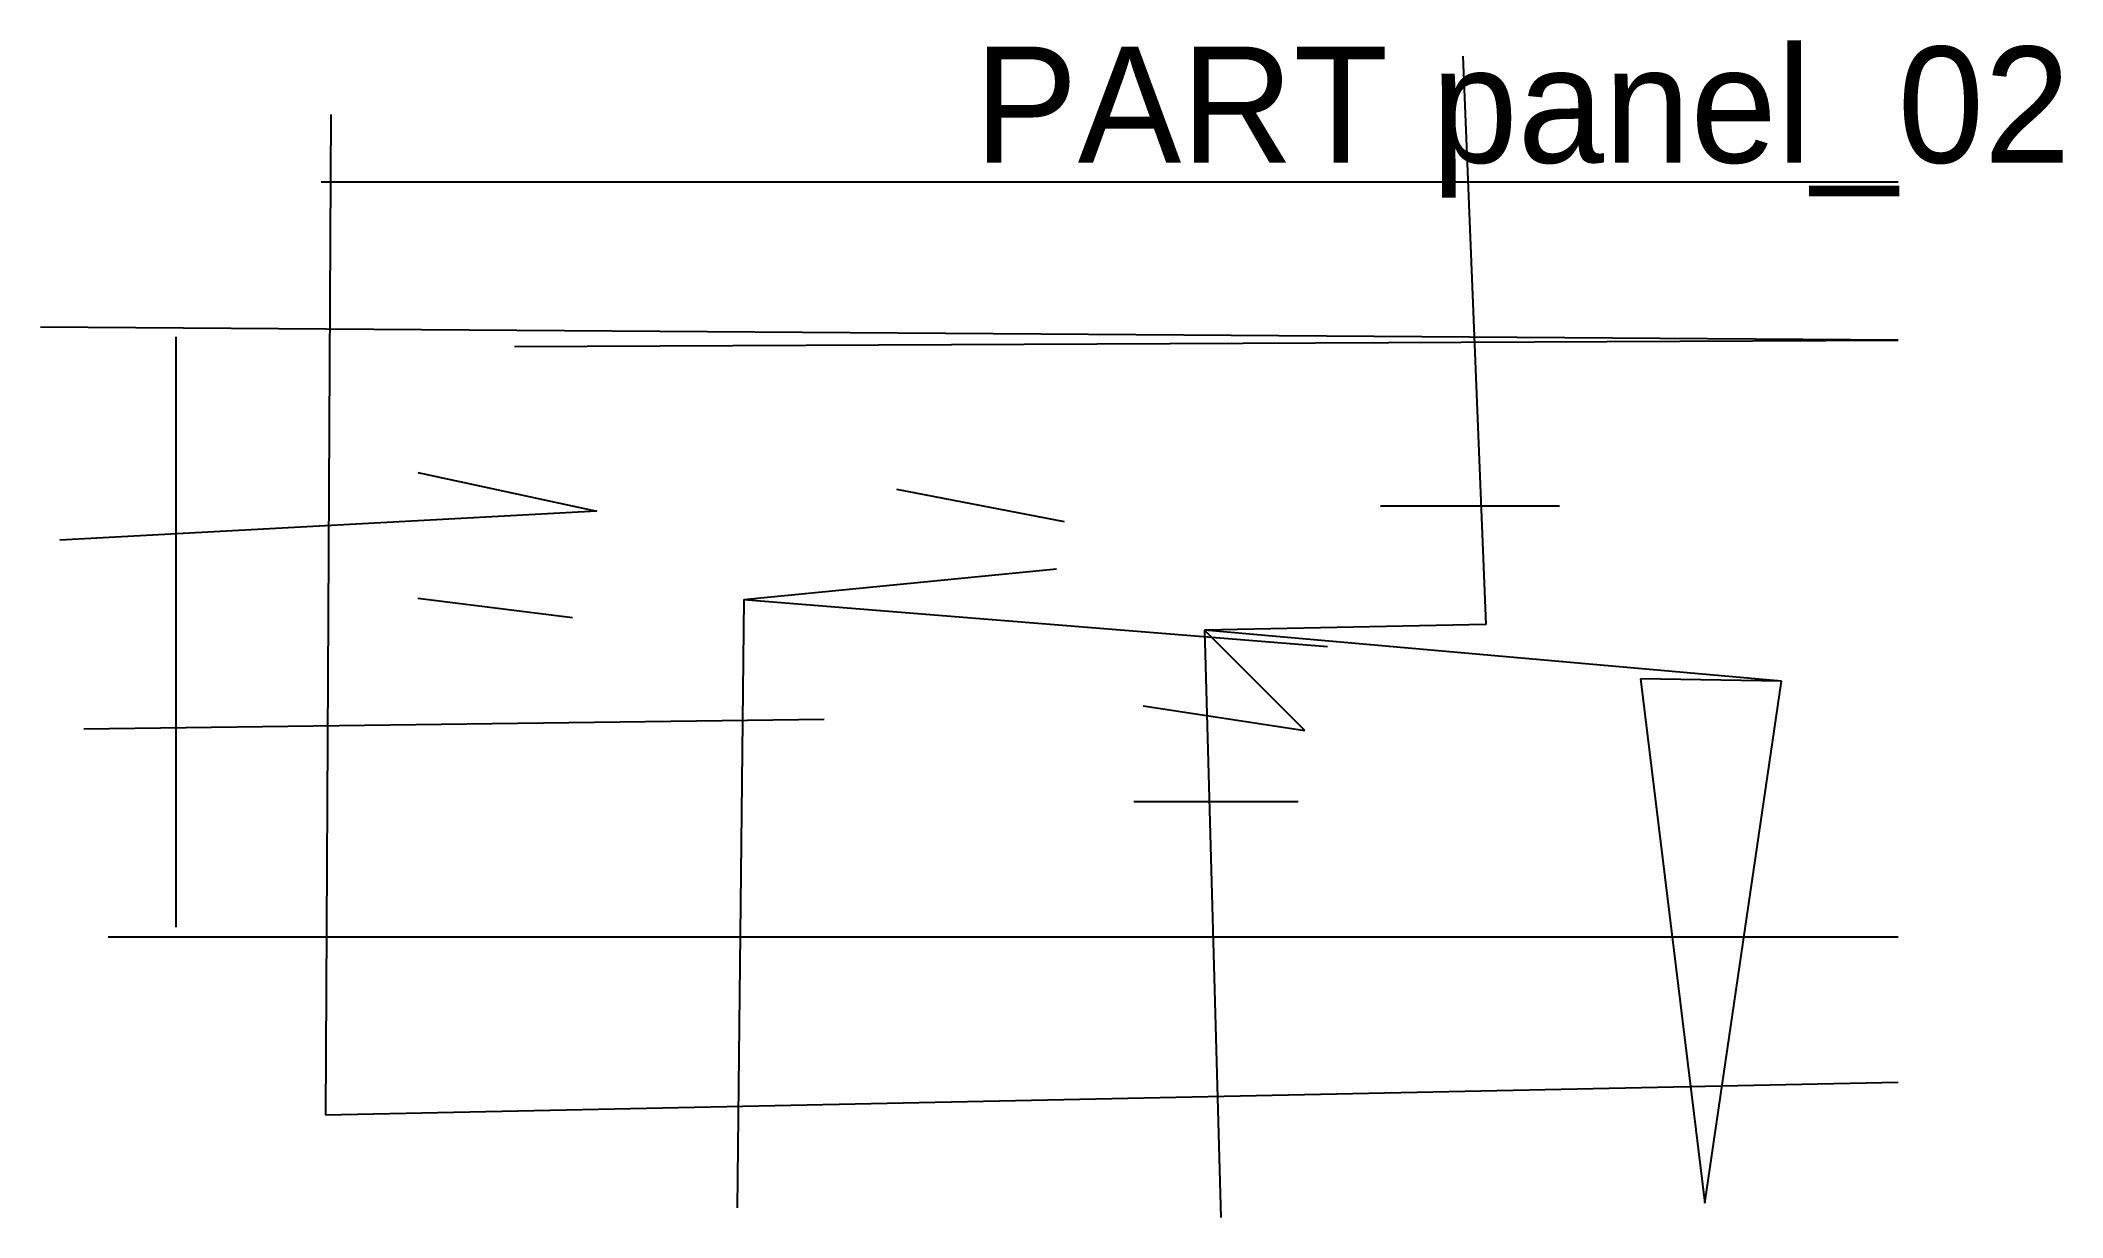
# Model space of a CAD drawing. Header units: millimetres. Extents: x 0 to 209, y 2 to 124.
import ezdxf

# ---------------------------------------------------------------- set-up
doc = ezdxf.new("R2010")
doc.units = ezdxf.units.MM
doc.layers.add('ANNOTATIONS', color=3, linetype='Continuous')
doc.layers.add('GEOMETRY', color=7, linetype='Continuous')

msp = doc.modelspace()

# ---------------------------------------------------------------- linework, layer by layer
at = {"layer": 'GEOMETRY'}
for p, q in [((147, 122), (149.39, 63.28)), ((30, 116), (29.46, 12.62)), ((192, 109), (29, 109)), ((192, 92.67), (0, 94)), ((14, 93), (14, 32)), ((49, 92), (192, 92.67)), ((39, 79), (57.5, 75)), ((105.82, 73.91), (88.5, 77.25)), ((157, 75.5), (138.5, 75.5)), ((57.5, 75), (2, 72)), ((72.71, 65.86), (105.02, 69.03)), ((39, 66), (55, 64)), ((72.71, 65.86), (72, 3)), ((72.71, 65.86), (133, 61)), ((149.39, 63.28), (120.29, 62.71)), ((179.92, 57.42), (120.29, 62.71)), ((130.67, 52.33), (120.29, 62.71)), ((120.29, 62.71), (122, 2)), ((179.92, 57.42), (165.38, 57.66)), ((165.38, 57.66), (172, 3.5)), ((172, 3.5), (179.92, 57.42)), ((113.97, 54.89), (130.67, 52.33)), ((4.5, 52.5), (81, 53.5)), ((113, 45), (130, 45)), ((7, 31), (192, 31)), ((29.46, 12.62), (192, 16))]:
    msp.add_line(p, q, dxfattribs=at)

# ---------------------------------------------------------------- texts
at = {"layer": 'ANNOTATIONS'}
msp.add_text('PART panel_02', height=12, dxfattribs=at).set_placement((96.5, 111))

doc.saveas('drawing.dxf')
